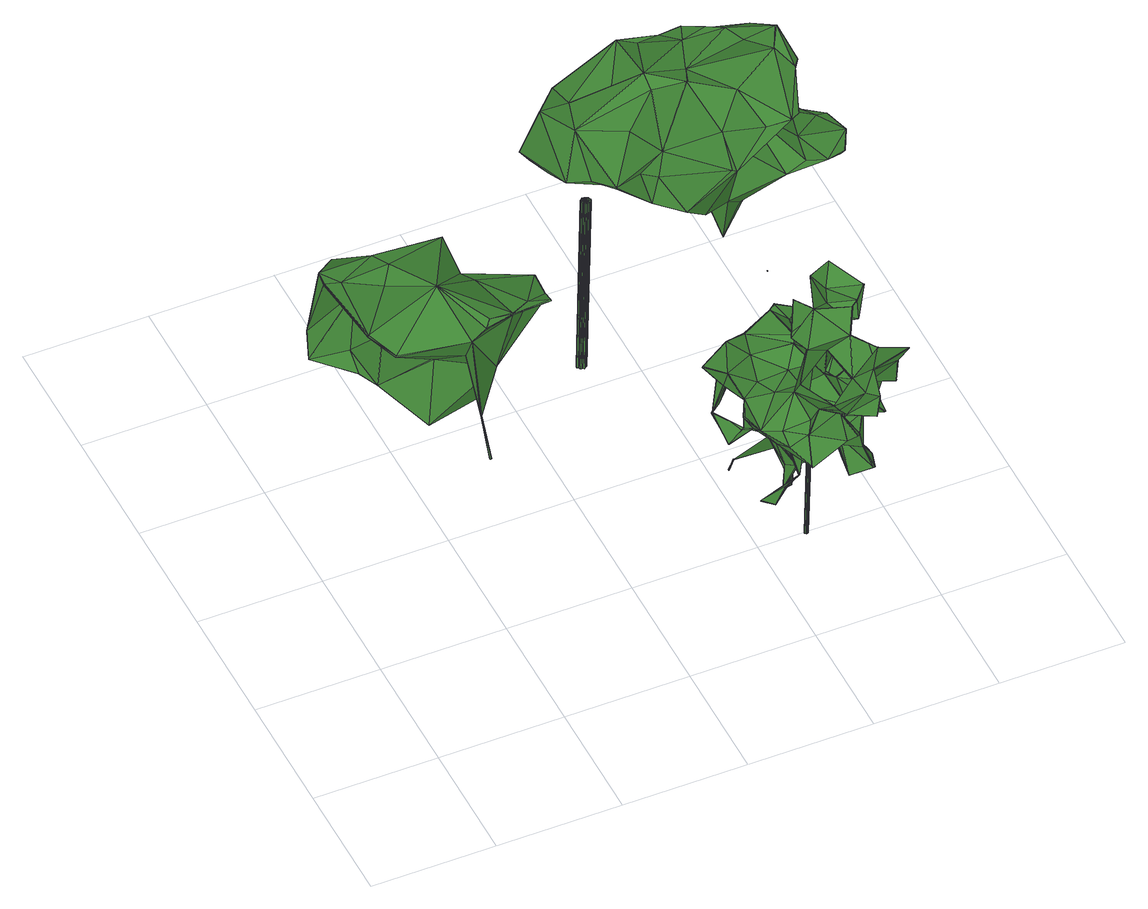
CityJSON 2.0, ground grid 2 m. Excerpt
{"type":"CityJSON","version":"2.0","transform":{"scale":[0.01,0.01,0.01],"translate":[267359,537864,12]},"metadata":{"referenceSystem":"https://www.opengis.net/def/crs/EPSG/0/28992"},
"CityObjects":{
"tree1":{"type":"SolitaryVegetationObject","attributes":{"gtid":635,"crown_width_m":5.88,"crown_median_z":15.68,"crown_r50_m":0.254,"crown_porosity":0.91,"trunk_H_m":3.05,"trunk_DBH_m":0.153,"trunk_radius_m":0.0767,"trunk_base_height_m":12.63,"original_gtid":"637"},"geometry":[{"type":"Solid","lod":"3","boundaries":[[[[0,1,2]],[[1,3,2]],[[3,4,2]],[[5,6,7]],[[8,9,10]],[[11,12,13]],[[14,15,16]],[[17,16,15]],[[18,19,20]],[[21,22,23]],[[24,23,22]],[[25,26,27]],[[28,29,30]],[[31,18,32]],[[20,32,18]],[[23,33,34]],[[35,36,37]],[[38,39,40]],[[41,39,42]],[[6,41,42]],[[40,39,43]],[[44,45,28]],[[46,47,48]],[[47,49,48]],[[47,50,49]],[[51,52,53]],[[48,54,46]],[[36,12,37]],[[40,55,38]],[[56,55,40]],[[57,58,2]],[[2,58,0]],[[9,59,60]],[[61,26,25]],[[62,59,8]],[[46,25,47]],[[63,64,65]],[[63,65,66]],[[67,68,4]],[[69,70,41]],[[56,14,71]],[[7,6,72]],[[73,74,75]],[[71,76,77]],[[78,25,46]],[[79,80,81]],[[17,15,40]],[[25,27,47]],[[82,83,10]],[[84,85,86]],[[23,34,21]],[[62,8,87]],[[68,2,4]],[[10,88,87]],[[89,87,88]],[[87,8,10]],[[67,90,91]],[[92,55,56]],[[93,94,17]],[[93,17,40]],[[95,96,97]],[[40,43,93]],[[98,99,100]],[[101,102,103]],[[104,105,106]],[[105,43,106]],[[14,40,15]],[[11,78,46]],[[14,56,40]],[[51,53,66]],[[92,71,19]],[[74,73,107]],[[39,38,108]],[[39,108,72]],[[96,95,109]],[[16,110,14]],[[102,111,112]],[[61,113,26]],[[114,26,113]],[[115,64,116]],[[115,116,117]],[[31,32,23]],[[88,118,119]],[[120,118,88]],[[121,34,53]],[[122,113,61]],[[0,58,69]],[[69,58,57]],[[104,123,105]],[[21,34,121]],[[31,23,24]],[[56,71,92]],[[91,68,67]],[[99,124,79]],[[125,126,127]],[[9,60,10]],[[128,129,34]],[[74,130,75]],[[74,131,130]],[[132,126,133]],[[62,27,26]],[[86,85,22]],[[62,134,59]],[[8,59,9]],[[114,113,134]],[[78,61,25]],[[135,61,78]],[[135,122,61]],[[51,121,52]],[[127,12,36]],[[53,52,121]],[[63,53,129]],[[63,66,53]],[[4,136,67]],[[39,106,43]],[[41,106,39]],[[72,42,39]],[[137,74,107]],[[47,138,50]],[[127,126,132]],[[29,139,137]],[[82,139,29]],[[73,133,107]],[[28,30,125]],[[137,107,133]],[[128,34,33]],[[5,7,101]],[[89,140,138]],[[88,140,89]],[[109,95,141]],[[142,143,103]],[[66,112,144]],[[24,38,31]],[[51,144,121]],[[67,145,90]],[[65,146,66]],[[89,138,147]],[[55,31,38]],[[144,51,66]],[[127,28,125]],[[21,121,144]],[[62,87,89]],[[90,145,148]],[[5,148,145]],[[79,124,143]],[[10,60,82]],[[112,146,102]],[[66,146,112]],[[143,90,103]],[[102,142,103]],[[146,142,102]],[[94,105,123]],[[149,127,132]],[[149,132,73]],[[143,91,90]],[[2,69,57]],[[24,108,38]],[[80,150,151]],[[59,82,60]],[[131,82,130]],[[134,130,82]],[[134,82,59]],[[47,27,147]],[[45,96,109]],[[24,22,108]],[[53,34,129]],[[104,152,123]],[[17,94,123]],[[74,137,131]],[[92,18,55]],[[19,18,92]],[[55,18,31]],[[96,45,141]],[[93,105,94]],[[79,150,80]],[[79,153,150]],[[50,119,49]],[[118,49,119]],[[91,143,124]],[[127,36,28]],[[91,41,70]],[[89,147,27]],[[62,89,27]],[[147,138,47]],[[118,83,35]],[[120,88,83]],[[88,10,83]],[[134,154,130]],[[155,5,145]],[[72,85,7]],[[93,43,105]],[[29,28,82]],[[137,133,29]],[[30,29,133]],[[101,111,102]],[[7,111,101]],[[125,133,126]],[[143,142,146]],[[71,20,19]],[[0,156,1]],[[155,1,156]],[[70,69,68]],[[97,141,95]],[[76,71,110]],[[76,110,117]],[[22,21,84]],[[114,62,26]],[[137,139,131]],[[82,131,139]],[[124,98,104]],[[124,104,91]],[[90,101,103]],[[88,119,140]],[[13,127,157]],[[120,83,118]],[[154,134,113]],[[154,113,122]],[[44,28,35]],[[156,6,5]],[[48,49,118]],[[48,118,37]],[[46,54,11]],[[23,32,33]],[[50,138,140]],[[35,37,118]],[[119,50,140]],[[82,141,45]],[[96,141,97]],[[75,154,149]],[[130,154,75]],[[111,85,84]],[[7,85,111]],[[109,141,28]],[[6,42,72]],[[90,148,101]],[[5,101,148]],[[69,156,0]],[[41,156,69]],[[156,5,155]],[[13,12,127]],[[84,86,22]],[[111,84,112]],[[77,20,71]],[[144,84,21]],[[112,84,144]],[[128,116,129]],[[114,134,62]],[[109,28,45]],[[141,82,28]],[[30,133,125]],[[73,75,149]],[[2,68,69]],[[70,68,91]],[[98,124,99]],[[80,151,81]],[[158,151,150]],[[129,116,63]],[[64,63,116]],[[20,33,32]],[[122,135,154]],[[65,153,146]],[[14,110,71]],[[79,143,153]],[[41,6,156]],[[127,154,135]],[[149,154,127]],[[78,157,135]],[[135,157,127]],[[117,158,64]],[[151,158,117]],[[11,157,78]],[[143,146,153]],[[158,150,64]],[[64,150,153]],[[128,33,20]],[[77,128,20]],[[4,3,136]],[[155,136,1]],[[3,1,136]],[[155,145,136]],[[67,136,145]],[[81,159,79]],[[99,79,159]],[[110,16,160]],[[64,153,65]],[[91,106,41]],[[104,106,91]],[[161,162,163]],[[163,162,16]],[[100,152,98]],[[128,117,116]],[[128,77,76]],[[128,76,117]],[[163,17,152]],[[163,152,100]],[[123,152,17]],[[45,44,82]],[[83,82,44]],[[115,117,64]],[[35,83,44]],[[36,35,28]],[[151,159,81]],[[108,22,164]],[[108,164,72]],[[132,133,73]],[[162,159,151]],[[162,161,159]],[[104,98,152]],[[16,17,163]],[[85,72,164]],[[85,164,22]],[[117,110,162]],[[110,160,162]],[[160,16,162]],[[162,151,117]],[[163,100,165]],[[161,163,165]],[[99,165,100]],[[99,159,165]],[[161,165,159]],[[13,157,11]],[[37,12,48]],[[54,48,12]],[[11,54,12]],[[166,167,168]],[[166,168,169]],[[169,168,170]],[[169,170,171]],[[168,167,172]],[[168,172,170]],[[170,172,173]],[[170,173,171]],[[172,167,174]],[[172,174,173]],[[173,174,175]],[[173,175,171]],[[174,167,176]],[[174,176,175]],[[175,176,177]],[[175,177,171]],[[176,167,178]],[[176,178,177]],[[177,178,179]],[[177,179,171]],[[178,167,180]],[[178,180,179]],[[179,180,181]],[[179,181,171]],[[180,167,182]],[[180,182,181]],[[181,182,183]],[[181,183,171]],[[182,167,184]],[[182,184,183]],[[183,184,185]],[[183,185,171]],[[184,167,186]],[[184,186,185]],[[185,186,187]],[[185,187,171]],[[186,167,188]],[[186,188,187]],[[187,188,189]],[[187,189,171]],[[188,167,190]],[[188,190,189]],[[189,190,191]],[[189,191,171]],[[190,167,192]],[[190,192,191]],[[191,192,193]],[[191,193,171]],[[192,167,194]],[[192,194,193]],[[193,194,195]],[[193,195,171]],[[194,167,196]],[[194,196,195]],[[195,196,197]],[[195,197,171]],[[196,167,198]],[[196,198,197]],[[197,198,199]],[[197,199,171]],[[198,167,200]],[[198,200,199]],[[199,200,201]],[[199,201,171]],[[200,167,202]],[[200,202,201]],[[201,202,203]],[[201,203,171]],[[202,167,204]],[[202,204,203]],[[203,204,205]],[[203,205,171]],[[204,167,206]],[[204,206,205]],[[205,206,207]],[[205,207,171]],[[206,167,208]],[[206,208,207]],[[207,208,209]],[[207,209,171]],[[208,167,210]],[[208,210,209]],[[209,210,211]],[[209,211,171]],[[210,167,212]],[[210,212,211]],[[211,212,213]],[[211,213,171]],[[212,167,214]],[[212,214,213]],[[213,214,215]],[[213,215,171]],[[214,167,166]],[[214,166,215]],[[215,166,169]],[[215,169,171]]]]}]},
"tree2":{"type":"SolitaryVegetationObject","attributes":{"gtid":637,"crown_width_m":2.74,"crown_median_z":15.35,"crown_r50_m":0.198,"crown_porosity":0.944,"trunk_H_m":2.69,"trunk_DBH_m":0.0606,"trunk_radius_m":0.0303,"trunk_base_height_m":12.66,"original_gtid":"639"},"geometry":[{"type":"MultiSurface","lod":"3","boundaries":[[[216,217,218]],[[219,220,221]],[[219,221,222]],[[223,224,225]],[[226,227,228]],[[229,230,231]],[[232,233,234]],[[235,236,237]],[[238,239,240]],[[241,242,243]],[[244,245,246]],[[244,246,247]],[[248,249,250]],[[251,252,253]],[[254,255,226]],[[256,257,258]],[[259,260,261]],[[262,263,264]],[[265,266,267]],[[268,269,270]],[[271,272,273]],[[274,275,276]],[[248,238,249]],[[277,278,279]],[[280,281,219]],[[282,283,284]],[[285,283,282]],[[248,286,287]],[[288,289,290]],[[254,291,255]],[[292,293,294]],[[295,296,297]],[[298,271,299]],[[300,301,302]],[[261,303,304]],[[261,304,305]],[[306,307,296]],[[308,246,309]],[[310,262,311]],[[263,262,310]],[[312,313,314]],[[305,315,316]],[[294,317,318]],[[304,319,271]],[[320,321,322]],[[323,324,325]],[[326,233,327]],[[310,328,329]],[[319,304,330]],[[331,332,333]],[[302,334,335]],[[336,337,256]],[[257,256,337]],[[227,338,339]],[[284,340,282]],[[341,266,265]],[[259,261,305]],[[342,253,334]],[[280,219,343]],[[344,345,346]],[[347,345,344]],[[348,345,347]],[[247,333,244]],[[349,350,351]],[[305,316,259]],[[352,353,354]],[[316,272,259]],[[355,320,322]],[[356,339,273]],[[357,358,359]],[[360,361,362]],[[237,321,274]],[[241,363,364]],[[364,365,241]],[[242,241,365]],[[321,237,322]],[[366,367,227]],[[284,349,340]],[[329,368,310]],[[229,278,232]],[[305,304,369]],[[370,371,372]],[[294,373,292]],[[374,273,272]],[[216,262,264]],[[360,286,375]],[[376,377,378]],[[379,364,380]],[[371,370,381]],[[349,351,382]],[[383,319,384]],[[385,386,387]],[[329,328,217]],[[218,217,328]],[[312,229,334]],[[381,370,388]],[[321,389,274]],[[390,344,346]],[[391,392,301]],[[327,311,262]],[[368,329,217]],[[241,243,363]],[[393,244,394]],[[322,237,236]],[[276,386,235]],[[387,386,276]],[[395,291,338]],[[396,338,291]],[[397,283,282]],[[398,260,259]],[[274,331,247]],[[392,313,334]],[[312,334,313]],[[220,238,240]],[[220,240,399]],[[343,219,222]],[[375,286,248]],[[359,400,401]],[[358,400,359]],[[318,358,402]],[[306,403,324]],[[331,333,247]],[[236,235,404]],[[405,406,407]],[[380,406,379]],[[308,385,246]],[[236,404,308]],[[276,275,387]],[[408,409,410]],[[411,409,408]],[[412,226,413]],[[414,332,352]],[[263,368,415]],[[391,348,347]],[[416,417,418]],[[285,307,283]],[[232,234,230]],[[419,420,421]],[[420,422,421]],[[419,421,422]],[[423,424,425]],[[391,347,313]],[[389,426,274]],[[336,268,270]],[[358,318,317]],[[358,317,400]],[[427,390,428]],[[429,362,428]],[[430,362,282]],[[362,429,282]],[[325,431,432]],[[253,342,433]],[[401,434,359]],[[238,435,239]],[[251,342,252]],[[436,342,251]],[[246,394,437]],[[438,234,326]],[[323,282,283]],[[305,369,315]],[[298,315,369]],[[363,243,439]],[[417,416,341]],[[267,417,341]],[[388,407,406]],[[428,440,249]],[[292,441,379]],[[233,442,311]],[[314,279,278]],[[395,338,227]],[[364,379,365]],[[354,434,423]],[[411,443,381]],[[423,444,389]],[[425,444,423]],[[445,394,246]],[[327,233,311]],[[446,291,254]],[[414,333,332]],[[254,226,412]],[[447,289,288]],[[448,449,450]],[[443,450,449]],[[288,290,246]],[[249,451,428]],[[452,271,453]],[[271,273,453]],[[356,273,374]],[[398,271,383]],[[383,441,292]],[[271,319,383]],[[365,330,242]],[[384,319,288]],[[398,383,454]],[[233,326,234]],[[262,455,367]],[[332,331,321]],[[381,293,456]],[[457,458,343]],[[442,327,367]],[[327,262,367]],[[371,423,434]],[[371,434,459]],[[396,460,461]],[[462,461,460]],[[389,321,354]],[[389,354,423]],[[274,235,237]],[[276,235,274]],[[447,288,365]],[[454,383,463]],[[284,464,349]],[[454,405,439]],[[368,217,415]],[[264,415,217]],[[439,405,363]],[[378,429,346]],[[376,378,465]],[[263,415,264]],[[216,264,217]],[[321,426,354]],[[466,467,228]],[[310,368,263]],[[443,468,450]],[[376,391,301]],[[424,450,468]],[[262,216,469]],[[356,470,339]],[[471,452,453]],[[376,348,391]],[[435,268,472]],[[435,472,473]],[[258,473,256]],[[382,340,349]],[[251,474,436]],[[396,471,338]],[[360,430,323]],[[448,450,424]],[[369,271,298]],[[304,271,369]],[[299,266,475]],[[287,432,431]],[[300,302,335]],[[476,477,380]],[[476,380,407]],[[474,433,436]],[[474,251,433]],[[360,432,286]],[[323,432,360]],[[344,427,281]],[[344,281,280]],[[332,355,478]],[[332,478,352]],[[437,384,288]],[[340,464,282]],[[231,234,438]],[[430,360,362]],[[378,377,466]],[[282,464,397]],[[284,397,464]],[[375,248,250]],[[479,480,410]],[[391,313,392]],[[294,372,459]],[[376,465,348]],[[379,406,454]],[[335,334,229]],[[339,338,471]],[[339,471,453]],[[339,453,273]],[[363,405,380]],[[407,380,405]],[[226,395,227]],[[448,424,371]],[[423,371,424]],[[248,269,268]],[[481,482,410]],[[481,410,483]],[[448,371,381]],[[449,448,381]],[[449,381,443]],[[327,377,376]],[[320,355,321]],[[484,485,486]],[[484,486,228]],[[392,334,301]],[[254,482,446]],[[300,376,301]],[[357,281,427]],[[275,274,247]],[[275,247,387]],[[389,444,222]],[[308,322,236]],[[288,246,437]],[[384,266,341]],[[341,373,384]],[[479,482,412]],[[479,412,413]],[[487,266,336]],[[488,489,318]],[[222,225,224]],[[271,398,272]],[[374,272,315]],[[259,272,398]],[[418,490,491]],[[366,490,418]],[[222,224,389]],[[446,483,460]],[[327,300,326]],[[327,376,300]],[[325,324,403]],[[410,492,408]],[[229,231,335]],[[438,335,231]],[[438,300,335]],[[326,300,438]],[[306,324,283]],[[408,468,411]],[[399,225,222]],[[303,330,304]],[[493,494,408]],[[336,256,268]],[[253,433,251]],[[339,470,495]],[[468,408,496]],[[419,422,420]],[[384,437,266]],[[225,399,239]],[[399,240,239]],[[461,471,396]],[[407,388,476]],[[488,352,478]],[[395,226,255]],[[414,239,473]],[[239,435,473]],[[315,272,316]],[[258,414,473]],[[497,334,229]],[[493,314,498]],[[342,334,252]],[[270,325,487]],[[388,477,381]],[[355,332,321]],[[355,322,308]],[[267,499,366]],[[267,266,452]],[[257,244,258]],[[343,222,444]],[[299,487,306]],[[278,228,467]],[[446,396,291]],[[491,490,500]],[[284,283,397]],[[307,306,283]],[[323,283,324]],[[430,282,323]],[[500,471,491]],[[493,498,494]],[[216,218,501]],[[328,501,218]],[[340,382,361]],[[493,492,314]],[[502,314,492]],[[247,246,387]],[[388,380,477]],[[244,393,245]],[[393,445,245]],[[285,499,495]],[[285,495,307]],[[417,366,418]],[[417,267,366]],[[403,306,325]],[[503,504,505]],[[408,492,493]],[[395,255,291]],[[459,317,294]],[[400,317,459]],[[366,499,367]],[[442,367,499]],[[454,463,461]],[[461,379,454]],[[394,475,437]],[[262,469,442]],[[285,442,499]],[[481,446,482]],[[412,482,254]],[[226,228,413]],[[331,426,321]],[[274,426,331]],[[315,297,374]],[[384,373,318]],[[384,318,355]],[[424,457,425]],[[257,394,244]],[[468,443,411]],[[457,468,496]],[[424,468,457]],[[343,458,280]],[[353,357,354]],[[359,506,281]],[[359,281,357]],[[308,309,447]],[[343,444,425]],[[425,457,343]],[[228,227,367]],[[306,487,325]],[[271,266,299]],[[429,455,282]],[[351,350,382]],[[440,382,350]],[[500,452,471]],[[390,429,428]],[[495,500,339]],[[390,346,429]],[[267,500,495]],[[477,372,381]],[[471,461,463]],[[491,471,463]],[[383,292,463]],[[418,463,292]],[[227,490,366]],[[345,507,346]],[[418,491,463]],[[224,426,389]],[[277,279,508]],[[314,485,279]],[[461,293,292]],[[461,292,379]],[[337,266,257]],[[232,278,467]],[[285,455,262]],[[311,442,310]],[[378,346,507]],[[295,509,299]],[[502,485,314]],[[413,485,502]],[[484,228,485]],[[485,228,278]],[[473,472,256]],[[492,410,480]],[[282,455,285]],[[362,361,428]],[[246,245,445]],[[508,485,278]],[[360,340,361]],[[408,494,496]],[[396,446,460]],[[371,459,372]],[[377,327,467]],[[377,467,466]],[[494,347,280]],[[280,347,344]],[[373,294,318]],[[354,506,434]],[[359,434,506]],[[242,330,303]],[[418,373,416]],[[341,416,373]],[[418,292,373]],[[299,306,295]],[[487,336,270]],[[411,410,409]],[[410,411,483]],[[222,221,399]],[[220,399,221]],[[262,442,285]],[[429,378,367]],[[455,429,367]],[[477,476,370]],[[388,370,476]],[[295,306,296]],[[364,363,380]],[[233,232,467]],[[454,510,398]],[[439,510,454]],[[352,488,353]],[[357,353,488]],[[267,452,500]],[[339,490,227]],[[339,500,490]],[[239,414,223]],[[239,223,225]],[[414,352,223]],[[223,352,354]],[[436,433,342]],[[312,314,229]],[[229,314,278]],[[441,384,447]],[[441,447,365]],[[492,480,502]],[[496,494,458]],[[496,458,457]],[[280,458,494]],[[223,354,426]],[[223,426,224]],[[503,495,499]],[[248,435,238]],[[268,435,248]],[[398,510,260]],[[384,441,383]],[[479,410,482]],[[481,483,446]],[[348,507,345]],[[488,478,489]],[[478,355,489]],[[318,489,355]],[[298,299,509]],[[295,297,509]],[[315,509,297]],[[298,509,315]],[[342,334,301]],[[301,334,302]],[[505,504,267]],[[267,504,499]],[[502,480,413]],[[437,475,266]],[[256,472,268]],[[479,413,480]],[[357,506,354]],[[413,228,486]],[[413,486,485]],[[439,243,510]],[[260,510,261]],[[261,510,303]],[[303,510,242]],[[243,242,510]],[[361,382,440]],[[361,440,428]],[[379,441,365]],[[288,319,365]],[[319,330,365]],[[404,386,385]],[[235,386,404]],[[427,220,219]],[[308,404,385]],[[314,313,498]],[[253,252,334]],[[462,483,411]],[[381,294,293]],[[462,411,381]],[[475,257,266]],[[337,336,266]],[[483,462,460]],[[488,318,402]],[[488,402,357]],[[466,228,367]],[[378,466,367]],[[452,266,271]],[[357,402,358]],[[325,270,269]],[[325,269,431]],[[503,505,267]],[[267,495,503]],[[381,456,511]],[[462,381,511]],[[456,293,511]],[[461,511,293]],[[462,511,461]],[[475,394,257]],[[308,447,355]],[[355,447,384]],[[299,266,487]],[[341,265,267]],[[381,372,294]],[[219,357,427]],[[219,506,357]],[[219,281,506]],[[387,246,385]],[[238,451,249]],[[238,220,451]],[[427,451,220]],[[427,428,451]],[[503,499,504]],[[477,370,372]],[[508,279,485]],[[277,508,278]],[[427,344,390]],[[374,470,356]],[[232,230,229]],[[250,249,350]],[[231,230,234]],[[447,309,289]],[[309,512,289]],[[309,246,290]],[[309,290,512]],[[289,512,290]],[[459,434,401]],[[401,400,459]],[[249,440,350]],[[465,378,507]],[[465,507,348]],[[380,388,406]],[[454,406,405]],[[442,467,327]],[[233,467,442]],[[287,269,248]],[[287,431,269]],[[445,393,394]],[[297,470,374]],[[297,296,470]],[[296,307,470]],[[470,307,495]],[[244,333,258]],[[258,333,414]],[[513,360,375]],[[501,469,216]],[[310,442,469]],[[501,328,469]],[[310,469,328]],[[513,375,250]],[[340,360,464]],[[513,464,360]],[[513,349,464]],[[513,350,349]],[[513,250,350]],[[325,432,323]],[[287,286,432]],[[494,498,347]],[[313,347,498]],[[514,515,516]],[[514,516,517]],[[517,516,518]],[[517,518,519]],[[516,515,520]],[[516,520,518]],[[520,515,521]],[[520,521,518]],[[518,521,522]],[[518,522,519]],[[521,515,523]],[[521,523,522]],[[522,523,524]],[[522,524,519]],[[523,515,525]],[[523,525,524]],[[524,525,526]],[[524,526,519]],[[525,515,527]],[[525,527,526]],[[526,527,528]],[[526,528,519]],[[527,515,529]],[[527,529,528]],[[529,515,530]],[[529,530,528]],[[528,530,531]],[[528,531,519]],[[530,515,532]],[[530,532,531]],[[531,532,533]],[[531,533,519]],[[533,532,534]],[[533,534,519]],[[532,515,535]],[[532,535,534]],[[534,535,536]],[[534,536,519]],[[535,515,537]],[[535,537,536]],[[537,515,538]],[[537,538,536]],[[536,538,539]],[[536,539,519]],[[539,538,540]],[[539,540,519]],[[538,515,541]],[[538,541,540]],[[540,541,542]],[[540,542,519]],[[542,541,543]],[[542,543,519]],[[541,515,544]],[[541,544,543]],[[543,544,545]],[[543,545,519]],[[544,515,546]],[[544,546,545]],[[546,515,547]],[[546,547,545]],[[545,547,548]],[[545,548,519]],[[547,515,549]],[[547,549,548]],[[548,549,550]],[[548,550,519]],[[549,515,551]],[[549,551,550]],[[550,551,552]],[[550,552,519]],[[551,515,514]],[[551,514,552]],[[552,514,517]],[[552,517,519]]]}]}
},
"vertices":[
[946,662,304],[957,738,312],[966,689,322],[958,738,314],[940,736,319],[828,764,279],[808,674,289],[779,769,245],[276,593,140],[310,555,168],[230,531,165],[139,637,398],[137,537,381],[201,623,378],[724,591,503],[795,594,481],[770,640,527],[830,582,493],[594,550,449],[578,555,511],[574,630,417],[569,750,349],[675,695,335],[580,662,391],[645,645,370],[159,714,368],[200,697,291],[186,696,272],[277,485,357],[340,480,390],[293,466,393],[601,627,401],[574,629,415],[553,673,400],[527,702,382],[167,509,349],[168,510,351],[135,535,380],[683,560,380],[746,618,329],[731,555,452],[851,644,317],[782,655,281],[759,615,452],[278,509,307],[256,409,285],[114,660,407],[108,688,267],[112,639,403],[162,641,366],[93,650,249],[532,846,313],[511,796,351],[498,801,368],[113,639,404],[639,528,431],[723,555,458],[950,659,312],[951,660,310],[343,581,223],[322,542,180],[252,690,352],[270,674,180],[557,815,461],[665,829,501],[658,885,398],[592,880,380],[910,759,319],[892,695,333],[918,646,318],[884,649,327],[625,581,514],[754,653,222],[370,494,392],[403,505,385],[412,562,368],[663,704,512],[618,680,468],[206,677,390],[791,825,476],[761,814,503],[788,788,515],[328,511,263],[243,541,285],[638,759,342],[750,713,287],[677,696,337],[227,593,174],[175,590,216],[159,619,222],[826,796,287],[821,728,391],[605,552,496],[796,595,479],[830,583,491],[253,365,237],[251,367,236],[252,366,235],[879,667,519],[846,761,522],[858,694,573],[808,804,275],[726,871,342],[765,876,340],[855,643,483],[839,614,478],[764,683,390],[399,478,399],[717,633,333],[256,407,286],[711,686,526],[724,779,359],[640,799,359],[280,642,322],[236,640,271],[620,754,465],[559,763,476],[663,730,524],[172,566,343],[152,635,258],[243,543,286],[528,767,343],[318,677,380],[846,592,490],[831,767,462],[292,466,395],[301,476,401],[255,559,413],[539,699,486],[511,759,482],[413,562,366],[405,510,370],[340,482,392],[340,480,392],[337,593,280],[318,676,382],[930,767,307],[399,476,398],[95,651,248],[370,499,382],[158,617,223],[257,408,284],[763,874,352],[769,840,373],[585,795,335],[915,796,307],[700,878,362],[121,671,254],[827,796,285],[330,590,367],[730,823,490],[748,781,510],[869,653,521],[730,823,488],[321,621,356],[929,767,304],[881,701,309],[220,648,392],[693,817,494],[811,770,519],[713,686,525],[827,741,514],[724,718,517],[846,676,547],[727,663,313],[856,695,572],[533,646,62],[525,645,63],[532,648,62],[551,670,368],[550,672,368],[543,669,368],[531,649,62],[549,674,368],[530,651,62],[548,675,368],[528,652,62],[546,676,368],[526,653,62],[544,677,368],[524,653,62],[542,677,368],[522,652,62],[540,677,368],[521,651,63],[539,676,368],[519,650,63],[537,674,368],[518,648,63],[536,673,368],[517,646,63],[535,671,369],[517,644,63],[535,669,369],[518,642,64],[536,667,369],[519,641,64],[537,665,369],[520,639,64],[538,664,369],[522,638,64],[540,663,369],[524,638,64],[542,662,369],[526,637,63],[543,662,369],[528,638,63],[546,662,369],[529,639,63],[547,663,369],[531,640,63],[549,664,368],[532,642,63],[550,666,368],[533,644,63],[551,668,368],
[608,115,260],[584,103,242],[602,108,267],[726,339,325],[671,324,368],[703,316,379],[734,334,372],[703,315,380],[734,333,373],[688,332,400],[714,131,222],[712,158,277],[718,174,244],[678,243,162],[661,214,152],[661,214,151],[652,218,193],[657,186,216],[641,198,166],[799,266,454],[780,246,447],[800,266,454],[631,313,383],[678,326,398],[678,327,398],[804,121,454],[804,120,455],[804,119,454],[707,239,467],[681,251,485],[707,238,467],[731,302,465],[593,293,399],[602,291,334],[595,286,336],[573,242,191],[600,284,166],[600,283,165],[753,136,245],[742,105,250],[682,253,394],[673,188,445],[720,236,427],[720,48,414],[733,66,431],[733,66,433],[638,140,247],[576,136,224],[576,135,225],[659,181,384],[659,181,385],[658,156,355],[619,266,385],[567,232,400],[610,223,373],[685,120,385],[679,88,406],[688,82,347],[765,322,444],[769,322,464],[769,321,465],[648,268,207],[665,238,201],[718,269,224],[705,314,301],[705,313,302],[580,205,308],[586,184,323],[555,198,291],[630,173,296],[542,266,392],[543,266,393],[740,184,448],[752,201,487],[751,201,487],[743,105,251],[727,166,330],[764,171,320],[734,218,335],[613,141,345],[611,113,338],[639,108,356],[654,104,406],[642,165,391],[651,218,193],[648,268,206],[676,243,163],[744,111,444],[724,96,417],[675,54,431],[583,152,348],[604,145,320],[754,236,433],[752,201,486],[608,114,260],[639,140,246],[696,298,218],[696,300,218],[718,270,223],[653,103,406],[675,53,430],[734,219,335],[714,218,352],[728,149,397],[776,235,421],[776,280,415],[777,235,422],[577,197,373],[562,167,371],[577,197,375],[639,198,166],[656,186,217],[603,107,267],[584,103,241],[744,112,443],[751,293,439],[739,263,442],[738,263,443],[665,284,161],[661,215,152],[661,227,372],[694,213,384],[728,114,290],[685,118,310],[557,262,298],[694,212,384],[600,283,166],[726,340,325],[691,284,299],[690,290,268],[690,255,311],[690,291,268],[632,275,245],[555,262,298],[581,292,281],[581,293,280],[689,262,400],[686,296,366],[749,303,369],[760,239,420],[636,88,308],[681,289,351],[690,256,311],[726,285,309],[568,250,359],[595,285,336],[620,241,342],[789,125,431],[776,166,426],[775,166,426],[667,181,281],[667,181,279],[576,135,223],[679,88,407],[802,191,375],[770,238,333],[764,231,338],[714,216,352],[640,108,356],[567,269,360],[643,234,234],[645,234,234],[649,241,251],[750,143,389],[792,140,376],[783,205,319],[581,291,280],[727,149,396],[711,200,416],[739,263,444],[751,293,441],[731,302,467],[802,190,374],[749,304,369],[689,256,311],[632,276,244],[648,269,207],[680,251,484],[655,203,461],[741,105,251],[729,115,290],[553,198,292],[724,96,416],[688,334,400],[734,218,334],[732,254,288],[661,227,370],[564,167,371],[780,246,448],[792,139,376],[792,139,375],[793,139,376],[733,254,288],[742,214,293],[746,211,227],[744,214,293],[748,174,192],[727,187,206],[688,263,401],[575,135,224],[714,217,351],[660,217,340],[725,166,330],[674,328,477],[675,328,476],[675,328,477],[675,329,477],[762,277,336],[772,274,298],[763,313,300],[749,304,370],[680,289,350],[630,273,333],[629,207,313],[606,211,343],[567,231,400],[567,231,399],[574,242,191],[760,277,336],[631,311,383],[573,243,192],[673,186,445],[640,198,165],[788,124,431],[602,290,333],[728,150,396],[639,140,247],[802,224,275],[746,314,324],[680,251,486],[753,137,246],[741,185,448],[815,231,296],[804,224,275],[808,258,250],[630,273,335],[685,120,383],[709,89,342],[750,141,389],[631,173,295],[785,159,298],[762,313,299],[705,313,300],[762,231,338],[714,158,277],[739,137,335],[764,171,318],[737,137,335],[556,261,298],[649,242,250],[675,196,275],[657,186,217],[765,266,289],[608,114,261],[636,90,308],[718,104,330],[682,254,394],[687,262,401],[573,242,192],[672,187,445],[803,190,375],[801,190,375],[721,236,427],[765,184,210],[746,211,226],[720,174,244],[765,184,212],[723,189,273],[675,197,276],[736,242,214],[745,211,227],[625,196,369],[682,253,393],[695,214,384],[713,158,277],[708,134,320],[737,242,214],[718,270,225],[691,291,268],[637,141,322],[726,285,307],[665,284,160],[697,299,218],[632,173,296],[690,129,321],[604,108,267],[736,242,213],[610,197,324],[629,205,313],[626,196,368],[744,314,324],[649,242,251],[650,242,251],[649,124,368],[744,111,442],[783,159,298],[752,201,488],[556,262,298],[678,195,66],[675,195,66],[678,196,66],[693,212,335],[693,213,335],[690,212,335],[678,197,66],[677,197,66],[692,214,335],[676,198,66],[691,215,335],[675,198,66],[690,215,335],[674,198,66],[689,214,335],[673,198,66],[673,197,66],[688,214,335],[672,196,66],[688,213,335],[687,212,335],[672,195,66],[687,211,335],[672,194,66],[673,193,66],[688,210,335],[688,209,335],[674,192,66],[689,209,335],[690,209,335],[675,192,66],[691,209,335],[676,192,66],[677,192,66],[692,209,335],[677,193,66],[693,210,335],[678,194,66],[693,211,335]
]}
